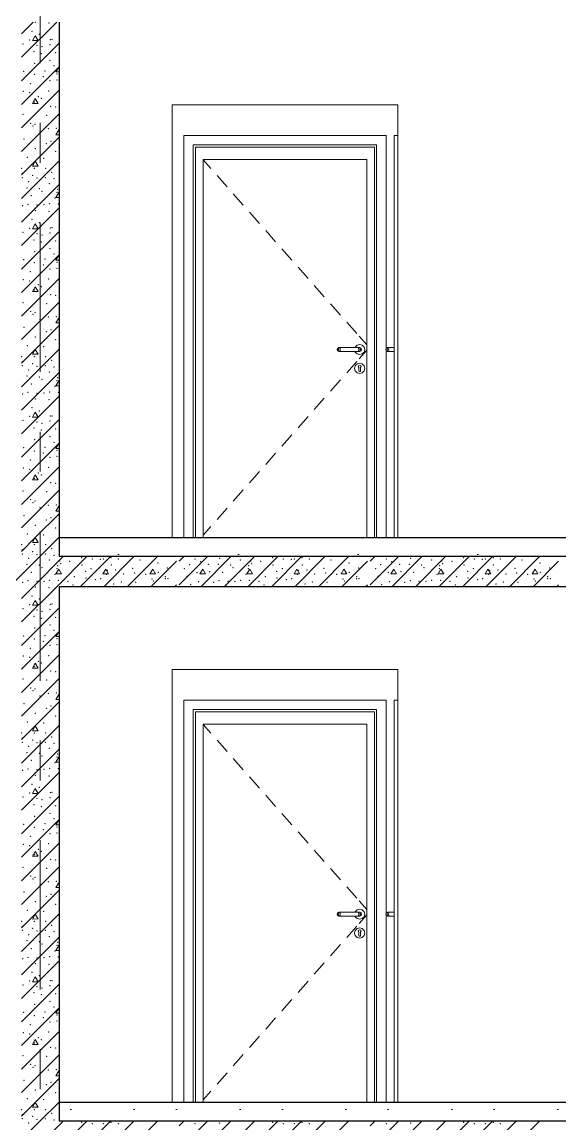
# Model space of a CAD drawing. Header units: millimetres. Extents: x 18162 to 7085488, y 72188 to 247925.
# Drawn here: x 4250516 to 4253374, y 137638 to 143493 of the extents above; entities that cross this region are included whole.
import ezdxf
from ezdxf.enums import TextEntityAlignment as Align

# ---------------------------------------------------------------- set-up
doc = ezdxf.new("R2010")
doc.units = ezdxf.units.MM
doc.header["$MEASUREMENT"] = 0
doc.linetypes.add('Double Dashed', pattern=[1093.611073, 529.166651, -211.666656, 141.111112, -211.666656])
for name, color, linetype in [('Archicad Doors', 7, 'Continuous'), ('Structural - Bearing', 7, 'Continuous'), ('Structural - Grid', 7, 'Continuous')]:
    doc.layers.add(name, color=color, linetype=linetype)
doc.styles.add('GENERATED_STYLE_3', font='', dxfattribs={"width": 0.8})
doc.styles.get('GENERATED_STYLE_3').set_extended_font_data('ISOCPEUR MON')
pattern_1 = [(0, (4294986.6, 104752.7), (0, 1169.134), [73.125, -601.875]), (0, (4295324.1, 105337.3), (0, 1169.134), [73.125, -601.875]), (60, (4294986.6, 104752.7), (-1012.5, 584.567), [73.125, -601.875]), (60, (4295661.6, 104752.7), (-1012.5, 584.567), [73.125, -601.875]), (120, (4295059.7, 104752.7), (1012.5, 584.567), [73.125, -601.875]), (120, (4295734.7, 104752.7), (1012.5, 584.567), [73.125, -601.875]), (0, (4294986.58, 104865.2), (0, 225), [0, -225, 0, -337.5]), (45, (4295099.08, 104865.2), (-159.099, 159.099), [0, -168.75, 0, -281.25])]

# ---------------------------------------------------------------- blocks, each defined once
blk = doc.blocks.new('*X1398', base_point=(4294986.6, 104752.7))
at = {"layer": 'Structural - Bearing', "color": 7, "linetype": 'Continuous', "lineweight": 9}
for p, q in [((4250513.1, 140305.2), (4250700.6, 140492.7)), ((4250513.1, 140430.2), (4250575.6, 140492.7)), ((4250586.2, 140420), (4250571.3, 140393.9)), ((4250571.3, 140393.9), (4250601.3, 140394)), ((4250601.3, 140394), (4250586.2, 140420)), ((4250513.1, 140180.2), (4250713.1, 140380.2)), ((4250513.1, 140055.2), (4250713.1, 140255.2)), ((4250696, 140227.3), (4250711.2, 140253.3)), ((4250713.1, 140227.3), (4250696, 140227.3)), ((4250711.2, 140253.3), (4250713.1, 140249.9)), ((4250513.1, 139930.2), (4250713.1, 140130.2)), ((4250586.2, 140086.6), (4250571.3, 140060.6)), ((4250571.3, 140060.6), (4250601.3, 140060.6)), ((4250601.3, 140060.6), (4250586.2, 140086.6)), ((4250513.1, 139805.2), (4250713.1, 140005.2)), ((4250696, 139894), (4250711.2, 139920)), ((4250711.2, 139920), (4250713.1, 139916.6)), ((4250586.2, 139753.3), (4250713.1, 139880.2)), ((4250713.1, 139893.9), (4250696, 139894)), ((4250513.1, 139555.2), (4250711.2, 139753.3)), ((4250513.1, 139680.2), (4250586.2, 139753.3)), ((4250586.2, 139753.3), (4250571.3, 139727.2)), ((4250601.3, 139727.3), (4250586.2, 139753.3)), ((4250711.2, 139753.3), (4250713.1, 139755.2)), ((4250571.3, 139727.2), (4250601.3, 139727.3)), ((4250513.1, 139430.2), (4250713.1, 139630.2)), ((4250696, 139560.6), (4250711.2, 139586.6)), ((4250711.2, 139586.6), (4250713.1, 139583.2)), ((4250713.1, 139560.6), (4250696, 139560.6)), ((4250513.1, 139305.2), (4250713.1, 139505.2)), ((4250586.2, 139419.9), (4250571.3, 139393.9)), ((4250571.3, 139393.9), (4250601.3, 139393.9)), ((4250601.3, 139393.9), (4250586.2, 139419.9)), ((4250513.1, 139180.2), (4250713.1, 139380.2)), ((4250513.1, 139055.2), (4250713.1, 139255.2)), ((4250696, 139227.3), (4250711.2, 139253.3)), ((4250713.1, 139227.3), (4250696, 139227.3)), ((4250711.2, 139253.3), (4250713.1, 139249.9)), ((4250513.1, 138930.2), (4250713.1, 139130.2)), ((4250586.2, 139086.6), (4250571.3, 139060.6)), ((4250571.3, 139060.6), (4250601.3, 139060.6)), ((4250601.3, 139060.6), (4250586.2, 139086.6)), ((4250513.1, 138805.2), (4250713.1, 139005.2)), ((4250586.2, 138753.3), (4250713.1, 138880.2)), ((4250696, 138893.9), (4250711.2, 138919.9)), ((4250713.1, 138893.9), (4250696, 138893.9)), ((4250711.2, 138919.9), (4250713.1, 138916.6)), ((4250513.1, 138555.2), (4250711.2, 138753.2)), ((4250513.1, 138680.2), (4250586.2, 138753.2)), ((4250586.2, 138753.3), (4250571.3, 138727.2)), ((4250601.3, 138727.3), (4250586.2, 138753.3)), ((4250711.2, 138753.3), (4250713.1, 138755.2)), ((4250571.3, 138727.2), (4250601.3, 138727.3)), ((4250513.1, 138430.2), (4250713.1, 138630.2)), ((4250696, 138560.6), (4250711.2, 138586.6)), ((4250711.2, 138586.6), (4250713.1, 138583.2)), ((4250713.1, 138560.6), (4250696, 138560.6)), ((4250513.1, 138305.2), (4250713.1, 138505.2)), ((4250586.2, 138419.9), (4250571.3, 138393.9)), ((4250601.3, 138393.9), (4250586.2, 138419.9)), ((4250513.1, 138180.2), (4250713.1, 138380.2)), ((4250571.3, 138393.9), (4250601.3, 138393.9)), ((4250513.1, 138055.2), (4250713.1, 138255.2)), ((4250696, 138227.3), (4250711.2, 138253.3)), ((4250713.1, 138227.2), (4250696, 138227.3)), ((4250711.2, 138253.3), (4250713.1, 138249.9)), ((4250513.1, 137930.2), (4250713.1, 138130.2)), ((4250586.2, 138086.6), (4250571.3, 138060.6)), ((4250571.3, 138060.6), (4250601.3, 138060.6)), ((4250601.3, 138060.6), (4250586.2, 138086.6)), ((4250513.1, 137805.2), (4250713.1, 138005.2)), ((4250586.2, 137753.2), (4250713.1, 137880.2)), ((4250696, 137893.9), (4250711.2, 137919.9)), ((4250713.1, 137893.9), (4250696, 137893.9)), ((4250711.2, 137919.9), (4250713.1, 137916.6)), ((4250513.1, 137680.2), (4250586.2, 137753.2)), ((4250586.2, 137753.2), (4250571.3, 137727.2)), ((4250601.3, 137727.2), (4250586.2, 137753.2)), ((4250610.6, 137652.7), (4250711.2, 137753.2)), ((4250711.2, 137753.2), (4250713.1, 137755.2)), ((4250571.3, 137727.2), (4250601.3, 137727.2))]:
    blk.add_line(p, q, dxfattribs=at)
for p in [(4250586.6, 140490.7), (4250659.8, 140487.1), (4250690.9, 140483.6), (4250556.1, 140397.1), (4250570.1, 140443.6), (4250608.9, 140426.7), (4250666.4, 140399.3), (4250675.4, 140400.1), (4250520.9, 140376.1), (4250579.6, 140335.2), (4250595.7, 140368.5), (4250621.9, 140361), (4250665.5, 140372.6), (4250695.1, 140330.1), (4250582.7, 140273.4), (4250618.4, 140324.5), (4250665.6, 140289.1), (4250525.5, 140230.7), (4250581.8, 140214.2), (4250638.1, 140233.2), (4250686.1, 140260.6), (4250701.6, 140216.8), (4250560.4, 140165.7), (4250629.1, 140202.3), (4250665.6, 140180.7), (4250702.1, 140185), (4250522.6, 140124.1), (4250557.5, 140116.9), (4250603.4, 140097), (4250658.1, 140127.1), (4250689.3, 140106.5), (4250581.3, 140068.5), (4250618.1, 140086.5), (4250669.3, 140044.6), (4250694.6, 140041.2), (4250520.7, 140001.5), (4250647.4, 139997.2), (4250562.6, 139955.1), (4250575, 139939.6), (4250585.8, 139948.9), (4250655.3, 139925.7), (4250698.9, 139927.5), (4250526.1, 139870.6), (4250612.1, 139911.8), (4250587.3, 139819.1), (4250646.1, 139846.9), (4250669.4, 139859), (4250695.5, 139805.2), (4250544.1, 139773.4), (4250631.6, 139768.3), (4250514.9, 139715.1), (4250517.8, 139689.1), (4250581.8, 139715.1), (4250641.1, 139715.1), (4250674.6, 139694.5), (4250518.3, 139666.5), (4250550.9, 139644.3), (4250572, 139678.2), (4250595.7, 139663.3), (4250640.6, 139666.5), (4250661.7, 139634), (4250686.1, 139659.8), (4250543.3, 139611.4), (4250566.4, 139569.6), (4250608.9, 139607.6), (4250621.9, 139594.1), (4250702.9, 139587.6), (4250704.8, 139604.1), (4250519.6, 139516.5), (4250548.4, 139524.5), (4250595.1, 139520.6), (4250632.9, 139521.6), (4250663, 139527.1), (4250690.9, 139557.7), (4250709.3, 139525.8), (4250585.8, 139502.1), (4250586.6, 139490.7), (4250659.8, 139487.1), (4250690.9, 139483.5), (4250556.1, 139397.1), (4250570.1, 139443.6), (4250608.9, 139426.7), (4250666.4, 139399.3), (4250675.4, 139400.1), (4250520.9, 139376.1), (4250579.6, 139335.2), (4250595.7, 139368.5), (4250621.9, 139361), (4250665.5, 139372.6), (4250618.4, 139324.5), (4250665.6, 139289.1), (4250695.1, 139330), (4250525.5, 139230.7), (4250582.7, 139273.4), (4250638.1, 139233.2), (4250686.1, 139260.6), (4250701.6, 139216.8), (4250560.4, 139165.7), (4250581.8, 139214.2), (4250629.1, 139202.3), (4250665.6, 139180.7), (4250702.1, 139185), (4250522.6, 139124.1), (4250557.5, 139116.9), (4250658.1, 139127), (4250689.3, 139106.5), (4250581.3, 139068.4), (4250603.4, 139097), (4250618.1, 139086.5), (4250669.3, 139044.6), (4250694.6, 139041.2), (4250520.7, 139001.5), (4250647.4, 138997.2), (4250562.6, 138955), (4250575, 138939.6), (4250585.8, 138948.9), (4250655.3, 138925.7), (4250698.9, 138927.4), (4250526.1, 138870.6), (4250612.1, 138911.8), (4250587.3, 138819.1), (4250646.1, 138846.9), (4250669.4, 138859), (4250544.1, 138773.4), (4250631.6, 138768.3), (4250695.5, 138805.2), (4250514.9, 138715.1), (4250581.8, 138715.1), (4250641.1, 138715.1), (4250674.6, 138694.5), (4250517.8, 138689.1), (4250518.3, 138666.5), (4250550.9, 138644.3), (4250572, 138678.2), (4250595.7, 138663.3), (4250640.6, 138666.5), (4250661.7, 138634), (4250686.1, 138659.7), (4250543.3, 138611.4), (4250608.9, 138607.6), (4250621.9, 138594.1), (4250702.9, 138587.6), (4250704.8, 138604.1), (4250519.6, 138516.5), (4250548.4, 138524.5), (4250566.4, 138569.6), (4250595.1, 138520.6), (4250632.9, 138521.6), (4250663, 138527.1), (4250690.9, 138557.7), (4250709.3, 138525.8), (4250585.8, 138502.1), (4250586.6, 138490.7), (4250659.8, 138487), (4250690.9, 138483.5), (4250556.1, 138397), (4250570.1, 138443.6), (4250608.9, 138426.7), (4250666.4, 138399.3), (4250675.4, 138400.1), (4250520.9, 138376.1), (4250595.7, 138368.5), (4250621.9, 138361), (4250665.5, 138372.6), (4250579.6, 138335.2), (4250618.4, 138324.5), (4250665.6, 138289.1), (4250695.1, 138330), (4250525.5, 138230.7), (4250582.7, 138273.4), (4250638.1, 138233.1), (4250686.1, 138260.5), (4250560.4, 138165.7), (4250581.8, 138214.2), (4250629.1, 138202.3), (4250665.6, 138180.7), (4250701.6, 138216.8), (4250702.1, 138185), (4250522.6, 138124), (4250557.5, 138116.9), (4250658.1, 138127), (4250689.3, 138106.5), (4250581.3, 138068.4), (4250603.4, 138097), (4250618.1, 138086.5), (4250520.7, 138001.5), (4250647.4, 137997.2), (4250669.3, 138044.6), (4250694.6, 138041.2), (4250562.6, 137955), (4250575, 137939.6), (4250585.8, 137948.9), (4250526.1, 137870.6), (4250612.1, 137911.8), (4250655.3, 137925.7), (4250698.9, 137927.4), (4250587.3, 137819), (4250646.1, 137846.9), (4250669.4, 137859), (4250544.1, 137773.4), (4250631.6, 137768.3), (4250695.5, 137805.1), (4250514.9, 137715.1), (4250581.8, 137715.1), (4250641.1, 137715.1), (4250517.8, 137689), (4250518.3, 137666.5), (4250572, 137678.2), (4250595.7, 137663.3), (4250640.6, 137666.5), (4250674.6, 137694.5), (4250686.1, 137659.7)]:
    blk.add_point(p, dxfattribs=at)
blk = doc.blocks.new('*X1400', base_point=(4294986.6, 104752.7))
at = {"layer": 'Structural - Bearing', "color": 7, "linetype": 'Continuous', "lineweight": 9}
for p, q in [((4250450.6, 137492.7), (4250610.6, 137652.7)), ((4250575.6, 137492.7), (4250735.6, 137652.7)), ((4250700.6, 137492.7), (4250860.6, 137652.7)), ((4250825.6, 137492.7), (4250985.6, 137652.7)), ((4250950.6, 137492.7), (4251110.6, 137652.7)), ((4251075.6, 137492.7), (4251235.6, 137652.7)), ((4251351.3, 137628.2), (4251375.8, 137652.7)), ((4251351.3, 137503.2), (4251500.8, 137652.7)), ((4251465.8, 137492.7), (4251625.8, 137652.7)), ((4251590.8, 137492.7), (4251750.8, 137652.7)), ((4251715.8, 137492.7), (4251875.8, 137652.7)), ((4251840.8, 137492.7), (4252000.8, 137652.7)), ((4251965.8, 137492.7), (4252125.8, 137652.7)), ((4252090.8, 137492.7), (4252250.8, 137652.7)), ((4252366.4, 137628.2), (4252390.9, 137652.7)), ((4252366.4, 137503.2), (4252515.9, 137652.7)), ((4252480.9, 137492.7), (4252640.9, 137652.7)), ((4252605.9, 137492.7), (4252765.9, 137652.7)), ((4252730.9, 137492.7), (4252890.9, 137652.7)), ((4252855.9, 137492.7), (4253015.9, 137652.7)), ((4252980.9, 137492.7), (4253140.9, 137652.7)), ((4253105.9, 137492.7), (4253265.9, 137652.7))]:
    blk.add_line(p, q, dxfattribs=at)
for p in [(4250550.9, 137644.3), (4250832.8, 137647.2), (4250889.6, 137639.1), (4250947.4, 137639.6), (4250989.1, 137647.3), (4251027.4, 137639.1), (4251436, 137640.4), (4251566.1, 137644.3), (4251848, 137647.2), (4251904.7, 137639.1), (4251962.5, 137639.6), (4252004.3, 137647.3), (4252042.5, 137639.1), (4252451.1, 137640.4), (4252581.2, 137644.3), (4252863.1, 137647.2), (4252919.9, 137639.1), (4252977.7, 137639.6), (4253019.4, 137647.3), (4253057.7, 137639.1)]:
    blk.add_point(p, dxfattribs=at)
blk = doc.blocks.new('*X1411', base_point=(4294986.6, 104752.7))
at = {"layer": 'Structural - Bearing', "color": 7, "linetype": 'Continuous', "lineweight": 9}
for p, q in [((4250513.1, 143305.3), (4250700.5, 143492.7)), ((4250513.1, 143430.3), (4250575.5, 143492.7)), ((4250513.1, 143180.3), (4250713.1, 143380.3)), ((4250586.2, 143420), (4250571.3, 143394)), ((4250571.3, 143394), (4250601.3, 143394)), ((4250601.3, 143394), (4250586.2, 143420)), ((4250513.1, 143055.3), (4250713.1, 143255.3)), ((4250696, 143227.3), (4250711.2, 143253.3)), ((4250713.1, 143227.3), (4250696, 143227.3)), ((4250711.2, 143253.3), (4250713.1, 143250)), ((4250513.1, 142930.3), (4250713.1, 143130.3)), ((4250586.2, 143086.7), (4250571.3, 143060.6)), ((4250601.3, 143060.7), (4250586.2, 143086.7)), ((4250571.3, 143060.6), (4250601.3, 143060.7)), ((4250513.1, 142805.3), (4250713.1, 143005.3)), ((4250696, 142894), (4250711.2, 142920)), ((4250711.2, 142920), (4250713.1, 142916.6)), ((4250586.2, 142753.3), (4250713.1, 142880.3)), ((4250713.1, 142894), (4250696, 142894)), ((4250513.1, 142555.2), (4250711.2, 142753.3)), ((4250513.1, 142680.2), (4250586.2, 142753.3)), ((4250586.2, 142753.3), (4250571.3, 142727.3)), ((4250601.3, 142727.3), (4250586.2, 142753.3)), ((4250711.2, 142753.3), (4250713.1, 142755.3)), ((4250571.3, 142727.3), (4250601.3, 142727.3)), ((4250513.1, 142430.2), (4250713.1, 142630.2)), ((4250696, 142560.7), (4250711.2, 142586.7)), ((4250713.1, 142560.6), (4250696, 142560.7)), ((4250711.2, 142586.7), (4250713.1, 142583.3)), ((4250513.1, 142305.2), (4250713.1, 142505.2)), ((4250513.1, 142180.2), (4250713.1, 142380.2)), ((4250586.2, 142420), (4250571.3, 142394)), ((4250571.3, 142394), (4250601.3, 142394)), ((4250601.3, 142394), (4250586.2, 142420)), ((4250513.1, 142055.2), (4250713.1, 142255.2)), ((4250696, 142227.3), (4250711.2, 142253.3)), ((4250713.1, 142227.3), (4250696, 142227.3)), ((4250711.2, 142253.3), (4250713.1, 142250)), ((4250513.1, 141930.2), (4250713.1, 142130.2)), ((4250586.2, 142086.7), (4250571.3, 142060.6)), ((4250601.3, 142060.7), (4250586.2, 142086.7)), ((4250571.3, 142060.6), (4250601.3, 142060.7)), ((4250513.1, 141805.2), (4250713.1, 142005.2)), ((4250696, 141894), (4250711.2, 141920)), ((4250711.2, 141920), (4250713.1, 141916.6)), ((4250586.2, 141753.3), (4250713.1, 141880.2)), ((4250713.1, 141894), (4250696, 141894)), ((4250513.1, 141555.2), (4250711.2, 141753.3)), ((4250513.1, 141680.2), (4250586.2, 141753.3)), ((4250586.2, 141753.3), (4250571.3, 141727.3)), ((4250601.3, 141727.3), (4250586.2, 141753.3)), ((4250711.2, 141753.3), (4250713.1, 141755.2)), ((4250571.3, 141727.3), (4250601.3, 141727.3)), ((4250513.1, 141430.2), (4250713.1, 141630.2)), ((4250696, 141560.6), (4250711.2, 141586.6)), ((4250713.1, 141560.6), (4250696, 141560.6)), ((4250711.2, 141586.6), (4250713.1, 141583.3)), ((4250513.1, 141305.2), (4250713.1, 141505.2)), ((4250586.2, 141420), (4250571.3, 141393.9)), ((4250571.3, 141393.9), (4250601.3, 141394)), ((4250601.3, 141394), (4250586.2, 141420)), ((4250513.1, 141180.2), (4250713.1, 141380.2)), ((4250513.1, 141055.2), (4250713.1, 141255.2)), ((4250696, 141227.3), (4250711.2, 141253.3)), ((4250713.1, 141227.3), (4250696, 141227.3)), ((4250711.2, 141253.3), (4250713.1, 141249.9)), ((4250513.1, 140930.2), (4250713.1, 141130.2)), ((4250586.2, 141086.6), (4250571.3, 141060.6)), ((4250571.3, 141060.6), (4250601.3, 141060.6)), ((4250601.3, 141060.6), (4250586.2, 141086.6)), ((4250513.1, 140805.2), (4250713.1, 141005.2)), ((4250696, 140894), (4250711.2, 140920)), ((4250711.2, 140920), (4250713.1, 140916.6)), ((4250586.2, 140753.3), (4250713.1, 140880.2)), ((4250713.1, 140894), (4250696, 140894)), ((4250513.1, 140680.2), (4250586.2, 140753.3)), ((4250586.2, 140753.3), (4250571.3, 140727.3)), ((4250601.3, 140727.3), (4250586.2, 140753.3)), ((4250610.6, 140652.7), (4250711.2, 140753.3)), ((4250711.2, 140753.3), (4250713.1, 140755.2)), ((4250571.3, 140727.3), (4250601.3, 140727.3))]:
    blk.add_line(p, q, dxfattribs=at)
for p in [(4250586.6, 143490.8), (4250570.1, 143443.7), (4250659.8, 143487.1), (4250690.9, 143483.6), (4250520.9, 143376.2), (4250556.1, 143397.1), (4250608.9, 143426.7), (4250666.4, 143399.4), (4250675.4, 143400.2), (4250579.6, 143335.3), (4250595.7, 143368.6), (4250618.4, 143324.6), (4250621.9, 143361.1), (4250665.5, 143372.7), (4250695.1, 143330.1), (4250582.7, 143273.4), (4250665.6, 143289.2), (4250686.1, 143260.6), (4250525.5, 143230.8), (4250581.8, 143214.3), (4250629.1, 143202.4), (4250638.1, 143233.2), (4250701.6, 143216.8), (4250560.4, 143165.7), (4250665.6, 143180.8), (4250702.1, 143185.1), (4250522.6, 143124.1), (4250557.5, 143117), (4250603.4, 143097.1), (4250618.1, 143086.6), (4250658.1, 143127.1), (4250689.3, 143106.6), (4250581.3, 143068.5), (4250669.3, 143044.7), (4250694.6, 143041.3), (4250520.7, 143001.6), (4250647.4, 142997.3), (4250562.6, 142955.1), (4250575, 142939.7), (4250585.8, 142948.9), (4250612.1, 142911.8), (4250655.3, 142925.8), (4250698.9, 142927.5), (4250526.1, 142870.6), (4250646.1, 142846.9), (4250669.4, 142859.1), (4250587.3, 142819.1), (4250695.5, 142805.2), (4250544.1, 142773.5), (4250631.6, 142768.3), (4250514.9, 142715.2), (4250517.8, 142689.1), (4250572, 142678.3), (4250581.8, 142715.2), (4250641.1, 142715.2), (4250674.6, 142694.6), (4250518.3, 142666.6), (4250550.9, 142644.4), (4250595.7, 142663.4), (4250640.6, 142666.6), (4250661.7, 142634.1), (4250686.1, 142659.8), (4250543.3, 142611.5), (4250566.4, 142569.7), (4250608.9, 142607.6), (4250621.9, 142594.1), (4250690.9, 142557.8), (4250702.9, 142587.7), (4250704.8, 142604.1), (4250519.6, 142516.5), (4250548.4, 142524.6), (4250585.8, 142502.1), (4250595.1, 142520.7), (4250632.9, 142521.7), (4250663, 142527.2), (4250709.3, 142525.9), (4250570.1, 142443.7), (4250586.6, 142490.8), (4250659.8, 142487.1), (4250690.9, 142483.6), (4250556.1, 142397.1), (4250608.9, 142426.7), (4250666.4, 142399.3), (4250675.4, 142400.1), (4250520.9, 142376.2), (4250579.6, 142335.2), (4250595.7, 142368.5), (4250618.4, 142324.6), (4250621.9, 142361), (4250665.5, 142372.6), (4250695.1, 142330.1), (4250582.7, 142273.4), (4250665.6, 142289.1), (4250525.5, 142230.8), (4250581.8, 142214.2), (4250638.1, 142233.2), (4250686.1, 142260.6), (4250701.6, 142216.8), (4250560.4, 142165.7), (4250629.1, 142202.3), (4250665.6, 142180.8), (4250702.1, 142185), (4250522.6, 142124.1), (4250557.5, 142116.9), (4250603.4, 142097.1), (4250618.1, 142086.6), (4250658.1, 142127.1), (4250689.3, 142106.5), (4250581.3, 142068.5), (4250669.3, 142044.6), (4250694.6, 142041.2), (4250520.7, 142001.5), (4250647.4, 141997.2), (4250562.6, 141955.1), (4250575, 141939.6), (4250585.8, 141948.9), (4250612.1, 141911.8), (4250655.3, 141925.7), (4250698.9, 141927.5), (4250526.1, 141870.6), (4250669.4, 141859.1), (4250587.3, 141819.1), (4250646.1, 141846.9), (4250695.5, 141805.2), (4250544.1, 141773.5), (4250631.6, 141768.3), (4250514.9, 141715.2), (4250517.8, 141689.1), (4250572, 141678.2), (4250581.8, 141715.2), (4250641.1, 141715.2), (4250674.6, 141694.6), (4250518.3, 141666.5), (4250550.9, 141644.3), (4250595.7, 141663.3), (4250640.6, 141666.5), (4250661.7, 141634), (4250686.1, 141659.8), (4250543.3, 141611.5), (4250566.4, 141569.6), (4250608.9, 141607.6), (4250621.9, 141594.1), (4250702.9, 141587.7), (4250704.8, 141604.1), (4250519.6, 141516.5), (4250548.4, 141524.6), (4250585.8, 141502.1), (4250595.1, 141520.7), (4250632.9, 141521.7), (4250663, 141527.2), (4250690.9, 141557.8), (4250709.3, 141525.9), (4250570.1, 141443.7), (4250586.6, 141490.7), (4250659.8, 141487.1), (4250690.9, 141483.6), (4250556.1, 141397.1), (4250608.9, 141426.7), (4250666.4, 141399.3), (4250675.4, 141400.1), (4250520.9, 141376.1), (4250579.6, 141335.2), (4250595.7, 141368.5), (4250618.4, 141324.5), (4250621.9, 141361), (4250665.5, 141372.6), (4250695.1, 141330.1), (4250582.7, 141273.4), (4250665.6, 141289.1), (4250525.5, 141230.7), (4250581.8, 141214.2), (4250638.1, 141233.2), (4250686.1, 141260.6), (4250701.6, 141216.8), (4250560.4, 141165.7), (4250629.1, 141202.3), (4250665.6, 141180.7), (4250702.1, 141185), (4250522.6, 141124.1), (4250557.5, 141116.9), (4250603.4, 141097), (4250658.1, 141127.1), (4250689.3, 141106.5), (4250581.3, 141068.5), (4250618.1, 141086.5), (4250669.3, 141044.6), (4250694.6, 141041.2), (4250520.7, 141001.5), (4250647.4, 140997.2), (4250562.6, 140955.1), (4250575, 140939.6), (4250585.8, 140948.9), (4250655.3, 140925.7), (4250698.9, 140927.5), (4250526.1, 140870.6), (4250612.1, 140911.8), (4250669.4, 140859), (4250587.3, 140819.1), (4250646.1, 140846.9), (4250695.5, 140805.2), (4250544.1, 140773.5), (4250631.6, 140768.3), (4250514.9, 140715.2), (4250517.8, 140689.1), (4250581.8, 140715.2), (4250641.1, 140715.2), (4250674.6, 140694.5), (4250518.3, 140666.5), (4250572, 140678.2), (4250595.7, 140663.3), (4250640.6, 140666.5), (4250686.1, 140659.8)]:
    blk.add_point(p, dxfattribs=at)
blk = doc.blocks.new('*X1413', base_point=(4294986.6, 104752.7))
at = {"layer": 'Structural - Bearing', "color": 7, "linetype": 'Continuous', "lineweight": 9}
for p, q in [((4250450.6, 140492.7), (4250610.6, 140652.7)), ((4250575.6, 140492.7), (4250735.6, 140652.7)), ((4250700.6, 140492.7), (4250860.6, 140652.7)), ((4250825.6, 140492.7), (4250985.6, 140652.7)), ((4250950.6, 140492.7), (4251110.6, 140652.7)), ((4251075.6, 140492.7), (4251235.6, 140652.7)), ((4251200.6, 140492.7), (4251336.2, 140628.3)), ((4251351.3, 140628.3), (4251375.7, 140652.7)), ((4251351.3, 140503.3), (4251500.7, 140652.7)), ((4251465.7, 140492.7), (4251625.7, 140652.7)), ((4251590.7, 140492.7), (4251750.7, 140652.7)), ((4251715.7, 140492.7), (4251875.7, 140652.7)), ((4251840.7, 140492.7), (4252000.7, 140652.7)), ((4251965.7, 140492.7), (4252125.7, 140652.7)), ((4252090.7, 140492.7), (4252250.7, 140652.7)), ((4252215.7, 140492.7), (4252351.3, 140628.3)), ((4252366.4, 140628.3), (4252390.8, 140652.7)), ((4252366.4, 140503.3), (4252515.8, 140652.7)), ((4252480.8, 140492.7), (4252640.8, 140652.7)), ((4252605.8, 140492.7), (4252765.8, 140652.7)), ((4252730.8, 140492.7), (4252890.8, 140652.7)), ((4252855.8, 140492.7), (4253015.8, 140652.7)), ((4252980.8, 140492.7), (4253140.8, 140652.7)), ((4253105.8, 140492.7), (4253265.8, 140652.7)), ((4253230.8, 140492.7), (4253366.4, 140628.3)), ((4250696, 140560.6), (4250711.2, 140586.6)), ((4250711.2, 140586.6), (4250726.1, 140560.6)), ((4250946, 140560.6), (4250961.2, 140586.6)), ((4250961.2, 140586.6), (4250976.1, 140560.6)), ((4251196, 140560.6), (4251211.2, 140586.6)), ((4251211.2, 140586.6), (4251226.1, 140560.6)), ((4251461.2, 140560.6), (4251476.3, 140586.6)), ((4251476.3, 140586.6), (4251491.2, 140560.6)), ((4251711.2, 140560.6), (4251726.3, 140586.6)), ((4251726.3, 140586.6), (4251741.2, 140560.6)), ((4251961.2, 140560.6), (4251976.3, 140586.6)), ((4251976.3, 140586.6), (4251991.2, 140560.6)), ((4252211.2, 140560.6), (4252226.3, 140586.6)), ((4252226.3, 140586.6), (4252241.2, 140560.6)), ((4252476.3, 140560.6), (4252491.4, 140586.6)), ((4252491.4, 140586.6), (4252506.3, 140560.6)), ((4252726.3, 140560.6), (4252741.4, 140586.6)), ((4252741.4, 140586.6), (4252756.3, 140560.6)), ((4252976.3, 140560.6), (4252991.4, 140586.6)), ((4252991.4, 140586.6), (4253006.3, 140560.6)), ((4253226.3, 140560.6), (4253241.4, 140586.6)), ((4253241.4, 140586.6), (4253256.3, 140560.6)), ((4250726.1, 140560.6), (4250696, 140560.6)), ((4250976.1, 140560.6), (4250946, 140560.6)), ((4251226.1, 140560.6), (4251196, 140560.6)), ((4251491.2, 140560.6), (4251461.2, 140560.6)), ((4251741.2, 140560.6), (4251711.2, 140560.6)), ((4251991.2, 140560.6), (4251961.2, 140560.6)), ((4252241.2, 140560.6), (4252211.2, 140560.6)), ((4252506.3, 140560.6), (4252476.3, 140560.6)), ((4252756.3, 140560.6), (4252726.3, 140560.6)), ((4253006.3, 140560.6), (4252976.3, 140560.6)), ((4253256.3, 140560.6), (4253226.3, 140560.6)), ((4251325.6, 140492.7), (4251336.2, 140503.3)), ((4252340.7, 140492.7), (4252351.3, 140503.3)), ((4253355.8, 140492.7), (4253366.4, 140503.3))]:
    blk.add_line(p, q, dxfattribs=at)
for p in [(4250550.9, 140644.3), (4250661.7, 140634), (4250715.6, 140628.8), (4250769.7, 140627.3), (4250832.8, 140647.3), (4250889.6, 140639.2), (4250932, 140638.1), (4250947.4, 140639.6), (4250989.1, 140647.4), (4251027.4, 140639.2), (4251142.9, 140635), (4251436, 140640.5), (4251465.2, 140625.9), (4251566.1, 140644.3), (4251676.8, 140634), (4251730.7, 140628.8), (4251784.8, 140627.3), (4251848, 140647.3), (4251904.7, 140639.2), (4251947.1, 140638.1), (4251962.5, 140639.6), (4252004.3, 140647.4), (4252042.5, 140639.2), (4252158, 140635), (4252451.1, 140640.5), (4252480.3, 140625.9), (4252581.2, 140644.3), (4252691.9, 140634), (4252745.9, 140628.8), (4252799.9, 140627.3), (4252863.1, 140647.3), (4252919.9, 140639.2), (4252962.2, 140638.1), (4252977.7, 140639.6), (4253019.4, 140647.4), (4253057.7, 140639.2), (4253173.1, 140635), (4250543.3, 140611.5), (4250566.4, 140569.6), (4250608.9, 140607.6), (4250621.9, 140594.1), (4250702.9, 140587.7), (4250704.8, 140604.1), (4250720.7, 140615.3), (4250782.1, 140574.2), (4250834.6, 140607.2), (4250853.6, 140573.5), (4250883.2, 140587.7), (4250924.4, 140591.5), (4250969.5, 140579.9), (4250989.9, 140608.8), (4251014.6, 140581.8), (4251104.5, 140589.6), (4251114.2, 140564.9), (4251237.9, 140619.5), (4251239.9, 140569.6), (4251288.8, 140591.5), (4251379.3, 140588.9), (4251406.4, 140610.4), (4251446.3, 140567.1), (4251506.7, 140611.8), (4251513.9, 140572.9), (4251558.4, 140611.5), (4251581.5, 140569.6), (4251624.1, 140607.6), (4251637, 140594.1), (4251718, 140587.7), (4251719.9, 140604.1), (4251735.8, 140615.3), (4251797.2, 140574.2), (4251849.7, 140607.2), (4251868.7, 140573.5), (4251898.3, 140587.7), (4251939.5, 140591.5), (4251984.6, 140579.9), (4252005, 140608.8), (4252029.7, 140581.8), (4252119.6, 140589.6), (4252129.3, 140564.9), (4252253.1, 140619.5), (4252255, 140569.6), (4252303.9, 140591.5), (4252394.5, 140588.9), (4252421.5, 140610.4), (4252461.4, 140567.1), (4252521.8, 140611.8), (4252529, 140572.9), (4252573.5, 140611.5), (4252596.6, 140569.6), (4252639.2, 140607.6), (4252652.1, 140594.1), (4252733.1, 140587.7), (4252735, 140604.1), (4252750.9, 140615.3), (4252812.3, 140574.2), (4252864.9, 140607.2), (4252883.8, 140573.5), (4252913.4, 140587.7), (4252954.6, 140591.5), (4252999.7, 140579.9), (4253020.1, 140608.8), (4253044.8, 140581.8), (4253134.8, 140589.6), (4253144.4, 140564.9), (4253268.2, 140619.5), (4253270.1, 140569.6), (4253319.1, 140591.5), (4250519.6, 140516.5), (4250548.4, 140524.6), (4250595.1, 140520.6), (4250632.9, 140521.6), (4250663, 140527.1), (4250690.9, 140557.7), (4250709.3, 140525.8), (4250760.4, 140520.4), (4250794.3, 140546.5), (4250855.3, 140538.3), (4250906, 140529.5), (4250933.6, 140535.6), (4250964.3, 140559.3), (4251003.8, 140507.5), (4251043.2, 140517.6), (4251056.2, 140560.6), (4251120.5, 140516), (4251172.5, 140557.6), (4251206.4, 140532.9), (4251213.2, 140523.7), (4251278.1, 140546.9), (4251278.2, 140535.1), (4251292, 140536.1), (4251392.3, 140548.5), (4251453.8, 140519.1), (4251534.7, 140516.5), (4251563.5, 140524.6), (4251610.2, 140520.6), (4251648, 140521.6), (4251678.1, 140527.1), (4251706, 140557.7), (4251724.5, 140525.8), (4251775.5, 140520.4), (4251809.4, 140546.5), (4251870.4, 140538.3), (4251921.1, 140529.5), (4251948.7, 140535.6), (4251979.4, 140559.3), (4252018.9, 140507.5), (4252058.3, 140517.6), (4252071.3, 140560.6), (4252135.6, 140516), (4252187.6, 140557.6), (4252221.5, 140532.9), (4252228.3, 140523.7), (4252293.2, 140546.9), (4252293.4, 140535.1), (4252307.1, 140536.1), (4252407.4, 140548.5), (4252469, 140519.1), (4252549.8, 140516.5), (4252578.6, 140524.6), (4252625.3, 140520.6), (4252663.2, 140521.6), (4252693.2, 140527.1), (4252721.1, 140557.7), (4252739.6, 140525.8), (4252790.7, 140520.4), (4252824.6, 140546.5), (4252885.5, 140538.3), (4252936.2, 140529.5), (4252963.9, 140535.6), (4252994.6, 140559.3), (4253034, 140507.5), (4253073.5, 140517.6), (4253086.5, 140560.6), (4253150.7, 140516), (4253202.8, 140557.6), (4253236.6, 140532.9), (4253243.5, 140523.7), (4253308.4, 140546.9), (4253308.5, 140535.1), (4253322.3, 140536.1), (4250585.8, 140502.1), (4250787, 140500.9), (4251412.4, 140503.7), (4251600.9, 140502.1), (4251802.1, 140500.9), (4252427.5, 140503.7), (4252616.1, 140502.1), (4252817.3, 140500.9)]:
    blk.add_point(p, dxfattribs=at)
blk = doc.blocks.new('Standard grid marker[363]_3', base_point=(4250613.1, 164752.7))
at = {"layer": 'Structural - Grid', "color": 13, "linetype": 'Double Dashed', "lineweight": 13, "ltscale": 1.5}
blk.add_line((4250613.1, 163752.7), (4250613.1, 97752.7), dxfattribs=at)
at = {"layer": 'Structural - Grid', "color": 13, "lineweight": 13, "style": 'GENERATED_STYLE_3'}
blk.add_attdef('AC_MarkerText_1', text='', height=375, rotation=360, dxfattribs=at).set_placement((4250613.1, 96490.2), align=Align.TOP_CENTER)

msp = doc.modelspace()

# ---------------------------------------------------------------- hatches: boundary and pattern name
at = {"layer": 'Structural - Bearing', "linetype": 'Continuous', "lineweight": 9}
h = msp.add_hatch(dxfattribs=at)
h.set_pattern_fill('Lightweight_Concrete_0003', style=0, pattern_type=2)
h.set_pattern_definition(pattern_1)
h.paths.add_polyline_path([(4250713.1, 140652.7), (4257013.1, 140652.7), (4257013.1, 140752.7), (4250713.1, 140752.7)])
h = msp.add_hatch(dxfattribs=at)
h.set_pattern_fill('Lightweight_Concrete_0003', style=0, pattern_type=2)
h.set_pattern_definition(pattern_1)
h.paths.add_polyline_path([(4250713.1, 137652.7), (4257013.1, 137652.7), (4257013.1, 137752.7), (4250713.1, 137752.7)])

# ---------------------------------------------------------------- linework, layer by layer
at = {"layer": 'Archicad Doors', "color": 7, "linetype": 'Continuous', "lineweight": 9}
for p, q in [((4251313.1, 140752.7), (4251313.1, 143052.7)), ((4251313.1, 143052.7), (4252513.1, 143052.7)), ((4252513.1, 143052.7), (4252513.1, 140752.7)), ((4251376.1, 140752.7), (4251376.1, 142889.7)), ((4251376.1, 142889.7), (4252450.1, 142889.7)), ((4252450.1, 142889.7), (4252450.1, 141757.5)), ((4252494.1, 142889.7), (4252494.1, 140752.7)), ((4252494.1, 142889.7), (4252513.1, 142889.7)), ((4251426.1, 142839.7), (4251426.1, 140752.7)), ((4252400.1, 142839.7), (4251426.1, 142839.7)), ((4251438.1, 142827.7), (4251438.1, 140752.7)), ((4252388.1, 142827.7), (4251438.1, 142827.7)), ((4252388.1, 140752.7), (4252388.1, 142827.7)), ((4252400.1, 140752.7), (4252400.1, 142839.7)), ((4251478.1, 142762.7), (4251478.1, 140752.7)), ((4252348.1, 142762.7), (4251478.1, 142762.7)), ((4251478.1, 142761.1), (4251519.1, 142714.8)), ((4252348.1, 140752.7), (4252348.1, 142762.7)), ((4251552.2, 142677.3), (4251605.2, 142617.4)), ((4251638.3, 142579.9), (4251691.3, 142520)), ((4251724.4, 142482.5), (4251777.4, 142422.6)), ((4251810.6, 142385.2), (4251863.6, 142325.2)), ((4251896.7, 142287.8), (4251949.7, 142227.8)), ((4251982.8, 142190.4), (4252035.8, 142130.5)), ((4252068.9, 142093), (4252121.9, 142033.1)), ((4252155, 141995.6), (4252208, 141935.7)), ((4252241.1, 141898.2), (4252294.1, 141838.3)), ((4252307.1, 141823.6), (4252348.1, 141777.3)), ((4252193, 141759.8), (4252190.1, 141752.7)), ((4252190.1, 141752.7), (4252193, 141745.6)), ((4252194.6, 141759.8), (4252191.8, 141752.7)), ((4252191.8, 141752.7), (4252194.6, 141745.6)), ((4252200.1, 141762.7), (4252193, 141759.8)), ((4252193, 141745.6), (4252200.1, 141742.7)), ((4252199.4, 141759.8), (4252197.3, 141752.7)), ((4252197.3, 141752.7), (4252199.4, 141745.6)), ((4252201.2, 141762.7), (4252200.1, 141762.7)), ((4252201.2, 141742.7), (4252200.1, 141742.7)), ((4252204.5, 141762.7), (4252201.2, 141762.7)), ((4252204.5, 141742.7), (4252201.2, 141742.7)), ((4252209.4, 141762.7), (4252204.5, 141762.7)), ((4252209.4, 141742.7), (4252204.5, 141742.7)), ((4252206.6, 141759.8), (4252205.5, 141752.7)), ((4252205.5, 141752.7), (4252206.6, 141745.6)), ((4252215.1, 141762.7), (4252209.4, 141762.7)), ((4252215.1, 141742.7), (4252209.4, 141742.7)), ((4252295.1, 141762.7), (4252215.1, 141762.7)), ((4252295.1, 141742.7), (4252215.1, 141742.7)), ((4252285.8, 141762.7), (4252286.7, 141766.2)), ((4252286.7, 141739.2), (4252285.8, 141742.7)), ((4252286.7, 141766.2), (4252296.6, 141776.1)), ((4252296.6, 141729.3), (4252286.7, 141739.2)), ((4252300.8, 141762.7), (4252295.1, 141762.7)), ((4252300.8, 141742.7), (4252295.1, 141742.7)), ((4252296.6, 141776.1), (4252310.1, 141779.7)), ((4252305.7, 141762.7), (4252300.8, 141762.7)), ((4252305.7, 141742.7), (4252300.8, 141742.7)), ((4252303.6, 141759.8), (4252304.7, 141752.7)), ((4252304.7, 141752.7), (4252303.6, 141745.6)), ((4252309, 141762.7), (4252305.7, 141762.7)), ((4252309, 141742.7), (4252305.7, 141742.7)), ((4252307.1, 141703.8), (4252348.1, 141750.1)), ((4252310.1, 141762.7), (4252309, 141762.7)), ((4252310.1, 141742.7), (4252309, 141742.7)), ((4252310.1, 141779.7), (4252323.6, 141776.1)), ((4252310.1, 141762.7), (4252317.2, 141759.8)), ((4252317.2, 141745.6), (4252310.1, 141742.7)), ((4252310.8, 141759.8), (4252312.9, 141752.7)), ((4252312.9, 141752.7), (4252310.8, 141745.6)), ((4252315.6, 141759.8), (4252318.4, 141752.7)), ((4252318.4, 141752.7), (4252315.6, 141745.6)), ((4252317.2, 141759.8), (4252320.1, 141752.7)), ((4252320.1, 141752.7), (4252317.2, 141745.6)), ((4252323.6, 141776.1), (4252333.5, 141766.2)), ((4252333.5, 141739.2), (4252323.6, 141729.3)), ((4252333.5, 141766.2), (4252337.1, 141752.7)), ((4252337.1, 141752.7), (4252333.5, 141739.2)), ((4252451, 141759.8), (4252448.1, 141752.7)), ((4252448.1, 141752.7), (4252451, 141745.6)), ((4252452.6, 141759.8), (4252449.8, 141752.7)), ((4252449.8, 141752.7), (4252452.6, 141745.6)), ((4252450.1, 141747.9), (4252450.1, 140752.7)), ((4252458.1, 141762.7), (4252451, 141759.8)), ((4252451, 141745.6), (4252458.1, 141742.7)), ((4252457.4, 141759.8), (4252455.3, 141752.7)), ((4252455.3, 141752.7), (4252457.4, 141745.6)), ((4252459.2, 141762.7), (4252458.1, 141762.7)), ((4252459.2, 141742.7), (4252458.1, 141742.7)), ((4252462.5, 141762.7), (4252459.2, 141762.7)), ((4252462.5, 141742.7), (4252459.2, 141742.7)), ((4252467.4, 141762.7), (4252462.5, 141762.7)), ((4252467.4, 141742.7), (4252462.5, 141742.7)), ((4252464.6, 141759.8), (4252463.5, 141752.7)), ((4252463.5, 141752.7), (4252464.6, 141745.6)), ((4252473.1, 141762.7), (4252467.4, 141762.7)), ((4252473.1, 141742.7), (4252467.4, 141742.7)), ((4252494.1, 141762.7), (4252473.1, 141762.7)), ((4252494.1, 141742.7), (4252473.1, 141742.7)), ((4252241.1, 141629.2), (4252294.1, 141689.1)), ((4252286.7, 141666.2), (4252296.6, 141676.1)), ((4252310.1, 141725.7), (4252296.6, 141729.3)), ((4252296.6, 141676.1), (4252310.1, 141679.7)), ((4252323.6, 141729.3), (4252310.1, 141725.7)), ((4252310.1, 141679.7), (4252323.6, 141676.1)), ((4252323.6, 141676.1), (4252333.5, 141666.2)), ((4252283.1, 141652.7), (4252286.7, 141666.2)), ((4252286.7, 141639.2), (4252283.1, 141652.7)), ((4252296.6, 141629.3), (4252286.7, 141639.2)), ((4252310.1, 141625.7), (4252296.6, 141629.3)), ((4252303.4, 141664.3), (4252302.6, 141662.4)), ((4252302.6, 141662.4), (4252305.1, 141657.1)), ((4252303.4, 141664.3), (4252304.7, 141667.8)), ((4252310.1, 141670.1), (4252304.7, 141667.8)), ((4252305.1, 141657.1), (4252305.1, 141655.6)), ((4252305.1, 141655.6), (4252305.1, 141652.7)), ((4252305.1, 141652.7), (4252305.1, 141649.8)), ((4252305.1, 141649.8), (4252305.1, 141644)), ((4252305.1, 141644), (4252305.1, 141640.2)), ((4252305.1, 141640.2), (4252306.6, 141636.7)), ((4252306.6, 141636.7), (4252310.1, 141635.2)), ((4252315.5, 141667.8), (4252310.1, 141670.1)), ((4252310.1, 141635.2), (4252313.6, 141636.7)), ((4252323.6, 141629.3), (4252310.1, 141625.7)), ((4252313.6, 141636.7), (4252315.1, 141640.2)), ((4252315.1, 141657.1), (4252317.6, 141662.4)), ((4252315.1, 141655.6), (4252315.1, 141657.1)), ((4252315.1, 141655.6), (4252315.1, 141652.7)), ((4252315.1, 141652.7), (4252315.1, 141649.8)), ((4252315.1, 141649.8), (4252315.1, 141644)), ((4252315.1, 141644), (4252315.1, 141640.2)), ((4252316.8, 141664.3), (4252315.5, 141667.8)), ((4252316.8, 141664.3), (4252317.6, 141662.4)), ((4252333.5, 141639.2), (4252323.6, 141629.3)), ((4252333.5, 141666.2), (4252337.1, 141652.7)), ((4252337.1, 141652.7), (4252333.5, 141639.2)), ((4252155, 141531.8), (4252208, 141591.7)), ((4252068.9, 141434.4), (4252121.9, 141494.3)), ((4251982.8, 141337), (4252035.8, 141397)), ((4251896.7, 141239.6), (4251949.7, 141299.6)), ((4251810.6, 141142.2), (4251863.6, 141202.2)), ((4251724.4, 141044.9), (4251777.4, 141104.8)), ((4251638.3, 140947.5), (4251691.3, 141007.4)), ((4251552.2, 140850.1), (4251605.2, 140910)), ((4251478.1, 140766.3), (4251519.1, 140812.6)), ((4251313.1, 137752.7), (4251313.1, 140052.7)), ((4251313.1, 140052.7), (4252513.1, 140052.7)), ((4252513.1, 140052.7), (4252513.1, 137752.7)), ((4251376.1, 137752.7), (4251376.1, 139889.7)), ((4251376.1, 139889.7), (4252450.1, 139889.7)), ((4252450.1, 139889.7), (4252450.1, 138757.5)), ((4252494.1, 139889.7), (4252494.1, 137752.7)), ((4252494.1, 139889.7), (4252513.1, 139889.7)), ((4251426.1, 139839.7), (4251426.1, 137752.7)), ((4252400.1, 139839.7), (4251426.1, 139839.7)), ((4251438.1, 139827.7), (4251438.1, 137752.7)), ((4252388.1, 139827.7), (4251438.1, 139827.7)), ((4252388.1, 137752.7), (4252388.1, 139827.7)), ((4252400.1, 137752.7), (4252400.1, 139839.7)), ((4251478.1, 139762.7), (4251478.1, 137752.7)), ((4252348.1, 139762.7), (4251478.1, 139762.7)), ((4251478.1, 139761.1), (4251519.1, 139714.8)), ((4252348.1, 137752.7), (4252348.1, 139762.7)), ((4251552.2, 139677.3), (4251605.2, 139617.4)), ((4251638.3, 139579.9), (4251691.3, 139520)), ((4251724.4, 139482.5), (4251777.4, 139422.6)), ((4251810.6, 139385.2), (4251863.6, 139325.2)), ((4251896.7, 139287.8), (4251949.7, 139227.8)), ((4251982.8, 139190.4), (4252035.8, 139130.5)), ((4252068.9, 139093), (4252121.9, 139033.1)), ((4252155, 138995.6), (4252208, 138935.7)), ((4252241.1, 138898.2), (4252294.1, 138838.3)), ((4252307.1, 138823.6), (4252348.1, 138777.3)), ((4252193, 138759.8), (4252190.1, 138752.7)), ((4252190.1, 138752.7), (4252193, 138745.6)), ((4252194.6, 138759.8), (4252191.8, 138752.7)), ((4252191.8, 138752.7), (4252194.6, 138745.6)), ((4252200.1, 138762.7), (4252193, 138759.8)), ((4252199.4, 138759.8), (4252197.3, 138752.7)), ((4252197.3, 138752.7), (4252199.4, 138745.6)), ((4252201.2, 138762.7), (4252200.1, 138762.7)), ((4252204.5, 138762.7), (4252201.2, 138762.7)), ((4252209.4, 138762.7), (4252204.5, 138762.7)), ((4252206.6, 138759.8), (4252205.5, 138752.7)), ((4252205.5, 138752.7), (4252206.6, 138745.6)), ((4252215.1, 138762.7), (4252209.4, 138762.7)), ((4252295.1, 138762.7), (4252215.1, 138762.7)), ((4252285.8, 138762.7), (4252286.7, 138766.2)), ((4252286.7, 138766.2), (4252296.6, 138776.1)), ((4252300.8, 138762.7), (4252295.1, 138762.7)), ((4252296.6, 138776.1), (4252310.1, 138779.7)), ((4252305.7, 138762.7), (4252300.8, 138762.7)), ((4252303.6, 138759.8), (4252304.7, 138752.7)), ((4252304.7, 138752.7), (4252303.6, 138745.6)), ((4252309, 138762.7), (4252305.7, 138762.7)), ((4252307.1, 138703.8), (4252348.1, 138750.1)), ((4252310.1, 138762.7), (4252309, 138762.7)), ((4252310.1, 138779.7), (4252323.6, 138776.1)), ((4252310.1, 138762.7), (4252317.2, 138759.8)), ((4252310.8, 138759.8), (4252312.9, 138752.7)), ((4252312.9, 138752.7), (4252310.8, 138745.6)), ((4252315.6, 138759.8), (4252318.4, 138752.7)), ((4252318.4, 138752.7), (4252315.6, 138745.6)), ((4252317.2, 138759.8), (4252320.1, 138752.7)), ((4252320.1, 138752.7), (4252317.2, 138745.6)), ((4252323.6, 138776.1), (4252333.5, 138766.2)), ((4252333.5, 138766.2), (4252337.1, 138752.7)), ((4252337.1, 138752.7), (4252333.5, 138739.2)), ((4252451, 138759.8), (4252448.1, 138752.7)), ((4252448.1, 138752.7), (4252451, 138745.6)), ((4252452.6, 138759.8), (4252449.8, 138752.7)), ((4252449.8, 138752.7), (4252452.6, 138745.6)), ((4252458.1, 138762.7), (4252451, 138759.8)), ((4252457.4, 138759.8), (4252455.3, 138752.7)), ((4252455.3, 138752.7), (4252457.4, 138745.6)), ((4252459.2, 138762.7), (4252458.1, 138762.7)), ((4252462.5, 138762.7), (4252459.2, 138762.7)), ((4252467.4, 138762.7), (4252462.5, 138762.7)), ((4252464.6, 138759.8), (4252463.5, 138752.7)), ((4252463.5, 138752.7), (4252464.6, 138745.6)), ((4252473.1, 138762.7), (4252467.4, 138762.7)), ((4252494.1, 138762.7), (4252473.1, 138762.7)), ((4252193, 138745.6), (4252200.1, 138742.7)), ((4252201.2, 138742.7), (4252200.1, 138742.7)), ((4252204.5, 138742.7), (4252201.2, 138742.7)), ((4252209.4, 138742.7), (4252204.5, 138742.7)), ((4252215.1, 138742.7), (4252209.4, 138742.7)), ((4252295.1, 138742.7), (4252215.1, 138742.7)), ((4252286.7, 138739.2), (4252285.8, 138742.7)), ((4252296.6, 138729.3), (4252286.7, 138739.2)), ((4252300.8, 138742.7), (4252295.1, 138742.7)), ((4252310.1, 138725.7), (4252296.6, 138729.3)), ((4252305.7, 138742.7), (4252300.8, 138742.7)), ((4252309, 138742.7), (4252305.7, 138742.7)), ((4252310.1, 138742.7), (4252309, 138742.7)), ((4252317.2, 138745.6), (4252310.1, 138742.7)), ((4252323.6, 138729.3), (4252310.1, 138725.7)), ((4252333.5, 138739.2), (4252323.6, 138729.3)), ((4252450.1, 138747.9), (4252450.1, 137752.7)), ((4252451, 138745.6), (4252458.1, 138742.7)), ((4252459.2, 138742.7), (4252458.1, 138742.7)), ((4252462.5, 138742.7), (4252459.2, 138742.7)), ((4252467.4, 138742.7), (4252462.5, 138742.7)), ((4252473.1, 138742.7), (4252467.4, 138742.7)), ((4252494.1, 138742.7), (4252473.1, 138742.7)), ((4252241.1, 138629.2), (4252294.1, 138689.1)), ((4252283.1, 138652.7), (4252286.7, 138666.2)), ((4252286.7, 138639.2), (4252283.1, 138652.7)), ((4252286.7, 138666.2), (4252296.6, 138676.1)), ((4252296.6, 138629.3), (4252286.7, 138639.2)), ((4252296.6, 138676.1), (4252310.1, 138679.7)), ((4252303.4, 138664.3), (4252302.6, 138662.4)), ((4252302.6, 138662.4), (4252305.1, 138657.1)), ((4252303.4, 138664.3), (4252304.7, 138667.8)), ((4252310.1, 138670.1), (4252304.7, 138667.8)), ((4252305.1, 138657.1), (4252305.1, 138655.6)), ((4252305.1, 138655.6), (4252305.1, 138652.7)), ((4252305.1, 138652.7), (4252305.1, 138649.8)), ((4252305.1, 138649.8), (4252305.1, 138644)), ((4252305.1, 138644), (4252305.1, 138640.2)), ((4252305.1, 138640.2), (4252306.6, 138636.7)), ((4252306.6, 138636.7), (4252310.1, 138635.2)), ((4252310.1, 138679.7), (4252323.6, 138676.1)), ((4252315.5, 138667.8), (4252310.1, 138670.1)), ((4252310.1, 138635.2), (4252313.6, 138636.7)), ((4252313.6, 138636.7), (4252315.1, 138640.2)), ((4252315.1, 138657.1), (4252317.6, 138662.4)), ((4252315.1, 138655.6), (4252315.1, 138657.1)), ((4252315.1, 138655.6), (4252315.1, 138652.7)), ((4252315.1, 138652.7), (4252315.1, 138649.8)), ((4252315.1, 138649.8), (4252315.1, 138644)), ((4252315.1, 138644), (4252315.1, 138640.2)), ((4252316.8, 138664.3), (4252315.5, 138667.8)), ((4252316.8, 138664.3), (4252317.6, 138662.4)), ((4252323.6, 138676.1), (4252333.5, 138666.2)), ((4252333.5, 138639.2), (4252323.6, 138629.3)), ((4252333.5, 138666.2), (4252337.1, 138652.7)), ((4252337.1, 138652.7), (4252333.5, 138639.2)), ((4252155, 138531.8), (4252208, 138591.7)), ((4252310.1, 138625.7), (4252296.6, 138629.3)), ((4252323.6, 138629.3), (4252310.1, 138625.7)), ((4252068.9, 138434.4), (4252121.9, 138494.3)), ((4251982.8, 138337), (4252035.8, 138397)), ((4251896.7, 138239.6), (4251949.7, 138299.6)), ((4251810.6, 138142.2), (4251863.6, 138202.2)), ((4251724.4, 138044.9), (4251777.4, 138104.8)), ((4251638.3, 137947.5), (4251691.3, 138007.4)), ((4251552.2, 137850.1), (4251605.2, 137910)), ((4251478.1, 137766.3), (4251519.1, 137812.6))]:
    msp.add_line(p, q, dxfattribs=at)
at = {"layer": 'Structural - Bearing', "color": 7, "linetype": 'Continuous', "lineweight": 25}
for p, q in [((4250713.1, 143492.7), (4250713.1, 140752.7)), ((4250713.1, 140752.7), (4250713.1, 140652.7)), ((4257013.1, 140752.7), (4250713.1, 140752.7)), ((4257013.1, 140652.7), (4250713.1, 140652.7)), ((4250713.1, 140492.7), (4250713.1, 137752.7)), ((4257013.1, 140492.7), (4250713.1, 140492.7)), ((4250713.1, 137752.7), (4250713.1, 137652.7)), ((4257013.1, 137752.7), (4250713.1, 137752.7)), ((4257013.1, 137652.7), (4250713.1, 137652.7))]:
    msp.add_line(p, q, dxfattribs=at)

# ---------------------------------------------------------------- block references
at = {"layer": 'Structural - Bearing', "lineweight": 0}
for name in ['*X1411', '*X1413', '*X1398', '*X1400']:
    msp.add_blockref(name, (4294986.6, 104752.7), dxfattribs=at)
at = {"layer": 'Structural - Grid', "color": 13, "linetype": 'Continuous', "lineweight": 13}
msp.add_blockref('Standard grid marker[363]_3', (4250613.1, 164752.7), dxfattribs=at)

doc.saveas('drawing.dxf')
